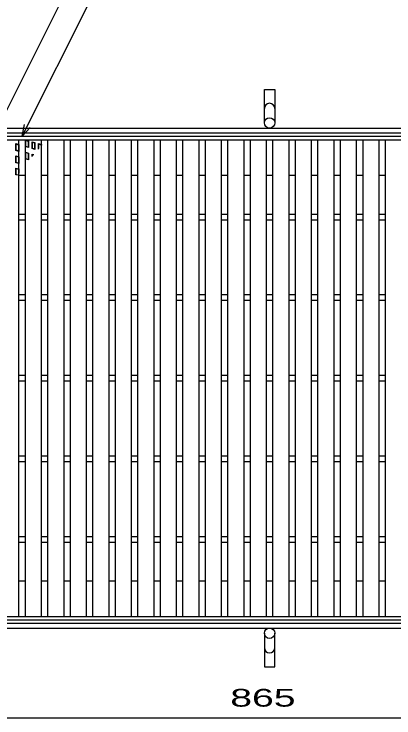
# Model space of a CAD drawing. Units: millimetres, scale not verified. Extents: x -1820 to 1731, y -1282 to 1054.
# Drawn here: x -1167 to -696, y -268 to 605 of the extents above; entities that cross this region are included whole.
import ezdxf
from ezdxf.enums import TextEntityAlignment as Align

# ---------------------------------------------------------------- set-up
doc = ezdxf.new("R2010")
doc.units = ezdxf.units.MM
doc.header["$LTSCALE"] = 10
for name, color, linetype, lineweight in [('16', 3, 'Continuous', 25), ('17', 3, 'Continuous', 25), ('19', 6, 'Continuous', 25), ('22', 2, 'Continuous', 25)]:
    doc.layers.add(name, color=color, linetype=linetype, lineweight=lineweight)
doc.styles.add('ベクトル', font='')
doc.styles.get('ベクトル').set_extended_font_data('ベクトル')

msp = doc.modelspace()

# ---------------------------------------------------------------- linework, layer by layer
at = {"layer": '16'}
for p, q in [((-1348, 453.5), (-352, 453.5)), ((-1348, 449), (-352, 449)), ((-1180.6, 449), (-1160.6, 449)), ((-1160.6, -142), (-1160.6, 449)), ((-1152.7, -142), (-1152.7, 449)), ((-1152.7, 449), (-1132.7, 449)), ((-1132.7, -142), (-1132.7, 449)), ((-1124.8, -142), (-1124.8, 449)), ((-1124.8, 449), (-1104.8, 449)), ((-1104.8, -142), (-1104.8, 449)), ((-1096.9, -142), (-1096.9, 449)), ((-1096.9, 449), (-1076.9, 449)), ((-1076.9, -142), (-1076.9, 449)), ((-1069, -142), (-1069, 449)), ((-1069, 449), (-1049, 449)), ((-1049, -142), (-1049, 449)), ((-1041.1, -142), (-1041.1, 449)), ((-1041.1, 449), (-1021.1, 449)), ((-1021.1, -142), (-1021.1, 449)), ((-1013.2, -142), (-1013.2, 449)), ((-1013.2, 449), (-993.2, 449)), ((-993.2, -142), (-993.2, 449)), ((-985.3, -142), (-985.3, 449)), ((-985.3, 449), (-965.3, 449)), ((-965.3, -142), (-965.3, 449)), ((-957.4, -142), (-957.4, 449)), ((-957.4, 449), (-937.4, 449)), ((-937.4, -142), (-937.4, 449)), ((-929.5, -142), (-929.5, 449)), ((-929.5, 449), (-909.5, 449)), ((-909.5, -142), (-909.5, 449)), ((-901.6, -142), (-901.6, 449)), ((-901.6, 449), (-881.6, 449)), ((-881.6, -142), (-881.6, 449)), ((-873.7, -142), (-873.7, 449)), ((-873.7, 449), (-853.7, 449)), ((-853.7, -142), (-853.7, 449)), ((-845.8, -142), (-845.8, 449)), ((-845.8, 449), (-825.8, 449)), ((-825.8, -142), (-825.8, 449)), ((-817.9, -142), (-817.9, 449)), ((-817.9, 449), (-797.9, 449)), ((-797.9, -142), (-797.9, 449)), ((-790, -142), (-790, 449)), ((-790, 449), (-770, 449)), ((-770, -142), (-770, 449)), ((-762.1, -142), (-762.1, 449)), ((-762.1, 449), (-742.1, 449)), ((-742.1, -142), (-742.1, 449)), ((-734.2, -142), (-734.2, 449)), ((-734.2, 449), (-714.2, 449)), ((-714.2, -142), (-714.2, 449)), ((-706.3, -142), (-706.3, 449)), ((-706.3, 449), (-686.3, 449)), ((-1160.6, 405), (-1152.7, 405)), ((-1132.7, 405), (-1124.8, 405)), ((-1104.8, 405), (-1096.9, 405)), ((-1076.9, 405), (-1069, 405)), ((-1049, 405), (-1041.1, 405)), ((-1021.1, 405), (-1013.2, 405)), ((-993.2, 405), (-985.3, 405)), ((-965.3, 405), (-957.4, 405)), ((-937.4, 405), (-929.5, 405)), ((-909.5, 405), (-901.6, 405)), ((-881.6, 405), (-873.7, 405)), ((-853.7, 405), (-845.8, 405)), ((-825.8, 405), (-817.9, 405)), ((-797.9, 405), (-790, 405)), ((-770, 405), (-762.1, 405)), ((-742.1, 405), (-734.2, 405)), ((-714.2, 405), (-706.3, 405)), ((-1160.6, 357), (-1152.7, 357)), ((-1160.6, 350), (-1152.7, 350)), ((-1132.7, 357), (-1124.8, 357)), ((-1132.7, 350), (-1124.8, 350)), ((-1104.8, 357), (-1096.9, 357)), ((-1104.8, 350), (-1096.9, 350)), ((-1076.9, 357), (-1069, 357)), ((-1076.9, 350), (-1069, 350)), ((-1049, 357), (-1041.1, 357)), ((-1049, 350), (-1041.1, 350)), ((-1021.1, 357), (-1013.2, 357)), ((-1021.1, 350), (-1013.2, 350)), ((-993.2, 357), (-985.3, 357)), ((-993.2, 350), (-985.3, 350)), ((-965.3, 357), (-957.4, 357)), ((-965.3, 350), (-957.4, 350)), ((-937.4, 357), (-929.5, 357)), ((-937.4, 350), (-929.5, 350)), ((-909.5, 357), (-901.6, 357)), ((-909.5, 350), (-901.6, 350)), ((-881.6, 357), (-873.7, 357)), ((-881.6, 350), (-873.7, 350)), ((-853.7, 357), (-845.8, 357)), ((-853.7, 350), (-845.8, 350)), ((-825.8, 357), (-817.9, 357)), ((-825.8, 350), (-817.9, 350)), ((-797.9, 357), (-790, 357)), ((-797.9, 350), (-790, 350)), ((-770, 357), (-762.1, 357)), ((-770, 350), (-762.1, 350)), ((-742.1, 357), (-734.2, 357)), ((-742.1, 350), (-734.2, 350)), ((-714.2, 357), (-706.3, 357)), ((-714.2, 350), (-706.3, 350)), ((-1160.6, 257), (-1152.7, 257)), ((-1132.7, 257), (-1124.8, 257)), ((-1104.8, 257), (-1096.9, 257)), ((-1076.9, 257), (-1069, 257)), ((-1049, 257), (-1041.1, 257)), ((-1021.1, 257), (-1013.2, 257)), ((-993.2, 257), (-985.3, 257)), ((-965.3, 257), (-957.4, 257)), ((-937.4, 257), (-929.5, 257)), ((-909.5, 257), (-901.6, 257)), ((-881.6, 257), (-873.7, 257)), ((-853.7, 257), (-845.8, 257)), ((-825.8, 257), (-817.9, 257)), ((-797.9, 257), (-790, 257)), ((-770, 257), (-762.1, 257)), ((-742.1, 257), (-734.2, 257)), ((-714.2, 257), (-706.3, 257)), ((-1160.6, 250), (-1152.7, 250)), ((-1132.7, 250), (-1124.8, 250)), ((-1104.8, 250), (-1096.9, 250)), ((-1076.9, 250), (-1069, 250)), ((-1049, 250), (-1041.1, 250)), ((-1021.1, 250), (-1013.2, 250)), ((-993.2, 250), (-985.3, 250)), ((-965.3, 250), (-957.4, 250)), ((-937.4, 250), (-929.5, 250)), ((-909.5, 250), (-901.6, 250)), ((-881.6, 250), (-873.7, 250)), ((-853.7, 250), (-845.8, 250)), ((-825.8, 250), (-817.9, 250)), ((-797.9, 250), (-790, 250)), ((-770, 250), (-762.1, 250)), ((-742.1, 250), (-734.2, 250)), ((-714.2, 250), (-706.3, 250)), ((-1160.6, 157), (-1152.7, 157)), ((-1160.6, 150), (-1152.7, 150)), ((-1132.7, 157), (-1124.8, 157)), ((-1132.7, 150), (-1124.8, 150)), ((-1104.8, 157), (-1096.9, 157)), ((-1104.8, 150), (-1096.9, 150)), ((-1076.9, 157), (-1069, 157)), ((-1076.9, 150), (-1069, 150)), ((-1049, 157), (-1041.1, 157)), ((-1049, 150), (-1041.1, 150)), ((-1021.1, 157), (-1013.2, 157)), ((-1021.1, 150), (-1013.2, 150)), ((-993.2, 157), (-985.3, 157)), ((-993.2, 150), (-985.3, 150)), ((-965.3, 157), (-957.4, 157)), ((-965.3, 150), (-957.4, 150)), ((-937.4, 157), (-929.5, 157)), ((-937.4, 150), (-929.5, 150)), ((-909.5, 157), (-901.6, 157)), ((-909.5, 150), (-901.6, 150)), ((-881.6, 157), (-873.7, 157)), ((-881.6, 150), (-873.7, 150)), ((-853.7, 157), (-845.8, 157)), ((-853.7, 150), (-845.8, 150)), ((-825.8, 157), (-817.9, 157)), ((-825.8, 150), (-817.9, 150)), ((-797.9, 157), (-790, 157)), ((-797.9, 150), (-790, 150)), ((-770, 157), (-762.1, 157)), ((-770, 150), (-762.1, 150)), ((-742.1, 157), (-734.2, 157)), ((-742.1, 150), (-734.2, 150)), ((-714.2, 157), (-706.3, 157)), ((-714.2, 150), (-706.3, 150)), ((-1160.6, 57), (-1152.7, 57)), ((-1132.7, 57), (-1124.8, 57)), ((-1104.8, 57), (-1096.9, 57)), ((-1076.9, 57), (-1069, 57)), ((-1049, 57), (-1041.1, 57)), ((-1021.1, 57), (-1013.2, 57)), ((-993.2, 57), (-985.3, 57)), ((-965.3, 57), (-957.4, 57)), ((-937.4, 57), (-929.5, 57)), ((-909.5, 57), (-901.6, 57)), ((-881.6, 57), (-873.7, 57)), ((-853.7, 57), (-845.8, 57)), ((-825.8, 57), (-817.9, 57)), ((-797.9, 57), (-790, 57)), ((-770, 57), (-762.1, 57)), ((-742.1, 57), (-734.2, 57)), ((-714.2, 57), (-706.3, 57)), ((-1160.6, 50), (-1152.7, 50)), ((-1132.7, 50), (-1124.8, 50)), ((-1104.8, 50), (-1096.9, 50)), ((-1076.9, 50), (-1069, 50)), ((-1049, 50), (-1041.1, 50)), ((-1021.1, 50), (-1013.2, 50)), ((-993.2, 50), (-985.3, 50)), ((-965.3, 50), (-957.4, 50)), ((-937.4, 50), (-929.5, 50)), ((-909.5, 50), (-901.6, 50)), ((-881.6, 50), (-873.7, 50)), ((-853.7, 50), (-845.8, 50)), ((-825.8, 50), (-817.9, 50)), ((-797.9, 50), (-790, 50)), ((-770, 50), (-762.1, 50)), ((-742.1, 50), (-734.2, 50)), ((-714.2, 50), (-706.3, 50)), ((-1160.6, -43), (-1152.7, -43)), ((-1132.7, -43), (-1124.8, -43)), ((-1104.8, -43), (-1096.9, -43)), ((-1076.9, -43), (-1069, -43)), ((-1049, -43), (-1041.1, -43)), ((-1021.1, -43), (-1013.2, -43)), ((-993.2, -43), (-985.3, -43)), ((-965.3, -43), (-957.4, -43)), ((-937.4, -43), (-929.5, -43)), ((-909.5, -43), (-901.6, -43)), ((-881.6, -43), (-873.7, -43)), ((-853.7, -43), (-845.8, -43)), ((-825.8, -43), (-817.9, -43)), ((-797.9, -43), (-790, -43)), ((-770, -43), (-762.1, -43)), ((-742.1, -43), (-734.2, -43)), ((-714.2, -43), (-706.3, -43)), ((-1160.6, -50), (-1152.7, -50)), ((-1132.7, -50), (-1124.8, -50)), ((-1104.8, -50), (-1096.9, -50)), ((-1076.9, -50), (-1069, -50)), ((-1049, -50), (-1041.1, -50)), ((-1021.1, -50), (-1013.2, -50)), ((-993.2, -50), (-985.3, -50)), ((-965.3, -50), (-957.4, -50)), ((-937.4, -50), (-929.5, -50)), ((-909.5, -50), (-901.6, -50)), ((-881.6, -50), (-873.7, -50)), ((-853.7, -50), (-845.8, -50)), ((-825.8, -50), (-817.9, -50)), ((-797.9, -50), (-790, -50)), ((-770, -50), (-762.1, -50)), ((-742.1, -50), (-734.2, -50)), ((-714.2, -50), (-706.3, -50)), ((-1160.6, -98), (-1152.7, -98)), ((-1132.7, -98), (-1124.8, -98)), ((-1104.8, -98), (-1096.9, -98)), ((-1076.9, -98), (-1069, -98)), ((-1049, -98), (-1041.1, -98)), ((-1021.1, -98), (-1013.2, -98)), ((-993.2, -98), (-985.3, -98)), ((-965.3, -98), (-957.4, -98)), ((-937.4, -98), (-929.5, -98)), ((-909.5, -98), (-901.6, -98)), ((-881.6, -98), (-873.7, -98)), ((-853.7, -98), (-845.8, -98)), ((-825.8, -98), (-817.9, -98)), ((-797.9, -98), (-790, -98)), ((-770, -98), (-762.1, -98)), ((-742.1, -98), (-734.2, -98)), ((-714.2, -98), (-706.3, -98)), ((-1348, -142), (-352, -142)), ((-1348, -146.5), (-352, -146.5)), ((-1180.6, -142), (-1160.6, -142)), ((-1152.7, -142), (-1132.7, -142)), ((-1124.8, -142), (-1104.8, -142)), ((-1096.9, -142), (-1076.9, -142)), ((-1069, -142), (-1049, -142)), ((-1041.1, -142), (-1021.1, -142)), ((-1013.2, -142), (-993.2, -142)), ((-985.3, -142), (-965.3, -142)), ((-957.4, -142), (-937.4, -142)), ((-929.5, -142), (-909.5, -142)), ((-901.6, -142), (-881.6, -142)), ((-873.7, -142), (-853.7, -142)), ((-845.8, -142), (-825.8, -142)), ((-817.9, -142), (-797.9, -142)), ((-790, -142), (-770, -142)), ((-762.1, -142), (-742.1, -142)), ((-734.2, -142), (-714.2, -142)), ((-706.3, -142), (-686.3, -142))]:
    msp.add_line(p, q, dxfattribs=at)
at = {"layer": '17'}
for p, q in [((-1152.7, 449), (-1148.9, 447.86)), ((-1152.7, 440.45), (-1152.7, 449)), ((-1152.22, 448.36), (-1149.37, 447.51)), ((-1152.22, 440.8), (-1152.22, 448.36)), ((-1149.37, 447.51), (-1149.37, 439.95)), ((-1148.9, 447.86), (-1148.9, 439.31)), ((-1144.31, 446.63), (-1141.08, 445.67)), ((-1144.31, 438.08), (-1144.31, 446.63)), ((-1143.84, 446), (-1141.56, 445.31)), ((-1143.84, 438.44), (-1143.84, 446)), ((-1141.56, 445.31), (-1141.56, 437.75)), ((-1141.08, 445.67), (-1141.08, 437.12)), ((-1164.4, 444.44), (-1160.6, 443.3)), ((-1164.4, 435.89), (-1164.4, 444.44)), ((-1163.92, 443.8), (-1161.07, 442.95)), ((-1163.92, 436.24), (-1163.92, 443.8)), ((-1161.07, 442.95), (-1161.07, 435.39)), ((-1160.6, 443.3), (-1160.6, 434.75)), ((-1148.9, 439.31), (-1152.7, 440.45)), ((-1149.37, 439.95), (-1152.22, 440.8)), ((-1141.08, 437.12), (-1144.31, 438.08)), ((-1141.56, 437.75), (-1143.84, 438.44)), ((-1136.5, 444.44), (-1132.7, 443.3)), ((-1136.5, 437.56), (-1136.5, 444.44)), ((-1136.02, 443.8), (-1133.17, 442.95)), ((-1136.02, 438.14), (-1136.02, 443.8)), ((-1133.17, 442.95), (-1133.17, 441.62)), ((-1132.7, 443.3), (-1132.7, 442.21)), ((-1160.6, 434.75), (-1164.4, 435.89)), ((-1164.4, 429.24), (-1160.6, 428.1)), ((-1164.4, 420.69), (-1164.4, 429.24)), ((-1161.07, 435.39), (-1163.92, 436.24)), ((-1163.92, 428.6), (-1161.07, 427.75)), ((-1163.92, 421.04), (-1163.92, 428.6)), ((-1160.6, 428.1), (-1160.6, 419.55)), ((-1152.7, 433.8), (-1148.9, 432.66)), ((-1152.7, 425.25), (-1152.7, 433.8)), ((-1152.22, 433.16), (-1149.37, 432.31)), ((-1152.22, 425.6), (-1152.22, 433.16)), ((-1149.37, 432.31), (-1149.37, 424.75)), ((-1148.9, 432.66), (-1148.9, 424.11)), ((-1144.31, 431.43), (-1142.14, 430.78)), ((-1144.31, 428.21), (-1144.31, 431.43)), ((-1143.84, 430.8), (-1142.48, 430.39)), ((-1143.84, 428.77), (-1143.84, 430.8)), ((-1160.6, 419.55), (-1164.4, 420.69)), ((-1161.07, 420.19), (-1163.92, 421.04)), ((-1161.07, 427.75), (-1161.07, 420.19)), ((-1148.9, 424.11), (-1152.7, 425.25)), ((-1149.37, 424.75), (-1152.22, 425.6)), ((-1164.4, 414.04), (-1160.6, 412.9)), ((-1164.4, 405.49), (-1164.4, 414.04)), ((-1163.92, 413.4), (-1161.07, 412.55)), ((-1163.92, 405.84), (-1163.92, 413.4)), ((-1161.07, 412.55), (-1161.07, 407.21)), ((-1160.6, 412.9), (-1160.6, 407.77)), ((-1162.91, 405.04), (-1164.4, 405.49)), ((-1162.58, 405.44), (-1163.92, 405.84))]:
    msp.add_line(p, q, dxfattribs=at)
at = {"layer": '19'}
for p, q in [((-856.5, 470), (-856.5, 511.62)), ((-856.5, 511.62), (-843.5, 511.62)), ((-843.5, 511.62), (-843.5, 470)), ((-1350, 463.5), (-350, 463.5)), ((-1350, 457.5), (-350, 457.5)), ((-1350, -150.5), (-350, -150.5)), ((-1350, -156.5), (-350, -156.5)), ((-856.5, -163), (-856.5, -204.62)), ((-843.5, -204.62), (-843.5, -163)), ((-856.5, -204.62), (-843.5, -204.62))]:
    msp.add_line(p, q, dxfattribs=at)
for centre in [(-850, 470), (-850, -163)]:
    msp.add_circle(centre, 6.5, dxfattribs=at)
for centre, start, end in [((-850, 487.84), 0, 180), ((-850, -180.84), 180, 0)]:
    msp.add_arc(centre, 6.5, start, end, dxfattribs=at)
at = {"layer": '22', "color": 4}
for p, q in [((-1240.35, 357), (-1070.1, 697.5)), ((-1156.65, 453.5), (-1058.9, 649)), ((-1156.65, 453.5), (-1153.65, 468.1)), ((-1156.65, 453.5), (-1146.65, 464.5)), ((-1282.2, -268), (-417.3, -268))]:
    msp.add_line(p, q, dxfattribs=at)

# ---------------------------------------------------------------- texts
at = {"layer": '22', "style": 'ベクトル', "width": 1.65}
msp.add_text(' 865 ', height=21.99, dxfattribs=at).set_placement((-912.25, -243), align=Align.MIDDLE_LEFT)

doc.saveas('drawing.dxf')
